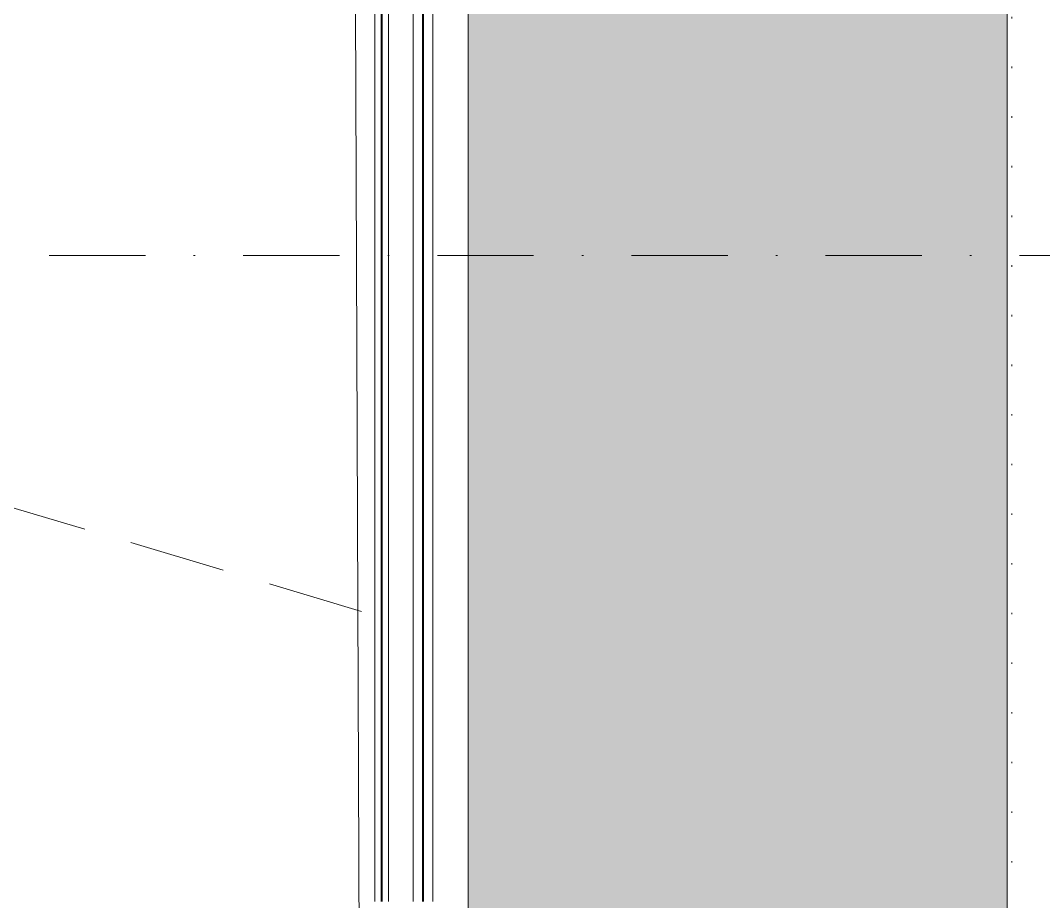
# Model space of a CAD drawing. Extents: x -1281 to 23780, y 0 to 7214.
# Drawn here: x 4758.4 to 4824.9, y 1943 to 2000.3 of the extents above; entities that cross this region are included whole.
import ezdxf

# ---------------------------------------------------------------- set-up
doc = ezdxf.new("R2010")
doc.units = 0
doc.header["$LTSCALE"] = 25
doc.header["$MEASUREMENT"] = 0
for name, pattern in [('DASHDOT2', [0.5, 0.25, -0.125, 0, -0.125]), ('DOT2', [0.125, 0, -0.125]), ('HIDDEN', [0.375, 0.25, -0.125])]:
    doc.linetypes.add(name, pattern=pattern)
for name, color, linetype, lineweight in [('06C', 9, 'Continuous', 9), ('06D', 9, 'Continuous', 9), ('09', 9, 'Continuous', 9), ('10', 9, 'Continuous', 9), ('15', 9, 'Continuous', 9), ('20', 9, 'DOT2', 9), ('24', 9, 'DASHDOT2', 9), ('40', 9, 'Continuous', 9), ('40B', 9, 'Continuous', 9)]:
    doc.layers.add(name, color=color, linetype=linetype, lineweight=lineweight)

# ---------------------------------------------------------------- blocks, each defined once
blk = doc.blocks.new('*U291')
at = {"layer": '15'}
for p, q in [((-1.469, -18.947), (-72.955, -18.947)), ((-1.469, -19.347), (-72.955, -19.347)), ((-1.469, -19.423), (-72.955, -19.423)), ((-1.469, -19.823), (-72.955, -19.823)), ((-1.469, -21.423), (-72.955, -21.423)), ((-1.469, -22.023), (-72.955, -22.023)), ((-1.469, -22.099), (-72.955, -22.099)), ((-1.469, -22.699), (-72.955, -22.699))]:
    blk.add_line(p, q, dxfattribs=at)
blk = doc.blocks.new('P-AKS_AUDI')
at = {"layer": '24'}
blk.add_lwpolyline([(0, -800), (360, -800)], dxfattribs=at)
blk = doc.blocks.new('p-zemin kat')
at = {"layer": '09'}
h = blk.add_hatch(dxfattribs=at)
h.set_pattern_fill('SQUARE', color=252, scale=20, style=0)
h.paths.add_polyline_path([(4025.505, 285), (4822.5, 285), (4822.5, 2034.319), (4787.5, 2034.319), (4787.5, 320), (4025.505, 320)])
at = {"layer": '06D'}
blk.add_lwpolyline([(4025.505, 320), (4787.5, 320), (4787.5, 2034.619)], dxfattribs=at)
blk.add_lwpolyline([(4025.505, 285), (4822.5, 285), (4822.5, 2034.319), (4787.5, 2034.319), (4787.5, 320), (4025.505, 320), (4025.505, 285)], close=True, dxfattribs=at)
at = {"layer": '20'}
blk.add_lwpolyline([(1719.557, 284.7), (4822.793, 284.7), (4822.793, 2034.319)], dxfattribs=at)
at = {"layer": '40'}
for points in [[(4780.575, 1901.493, 0.055627), (4273.067, 1999.31), (4283.124, 2125.912, -0.05155), (4780.046, 2034.319)], [(1851.161, 326.925), (3319.5, 326.925), (3319.5, 343), (3280.516, 343), (3280.5, 427), (3319.5, 427), (3319.5, 570), (4025.505, 569.998), (4025.505, 426.998), (4064.5, 427), (4064.5, 343), (3980.5, 343), (3980.5, 326.925), (4680.5, 326.925), (4680.5, 427), (4780.575, 427), (4780.575, 1901.493, 0.054196), (4273.067, 1999.31), (4278.593, 2070.681, 0.306949), (1935.267, 740.054), (1999.45, 708.356, 0.043245), (1856.494, 345)]]:
    blk.add_lwpolyline(points, format="xyb", close=True, dxfattribs=at)
at = {"layer": '40B'}
blk.add_lwpolyline([(3364.5, 343), (3319.5, 343), (3319.5, 319.998), (1719.669, 320), (1719.669, 326.925), (1719.557, 328.247, -0.047611), (1885.58, 764.592), (1935.267, 740.054, -0.306949), (4278.593, 2070.681), (4283.124, 2125.912, -0.05155), (4780.046, 2034.319), (4787.5, 2034.319), (4787.5, 320), (4025.505, 320), (4025.505, 570), (3319.5, 570), (3319.5, 427), (3364.5, 427), (3364.5, 343)], format="xyb", close=True, dxfattribs=at)
at = {"layer": '10', "rotation": 90}
blk.add_blockref('*U291', (4762.5, 2016), dxfattribs=at)
at = {"layer": '24'}
blk.add_blockref('P-AKS_AUDI', (4722.5, 2785), dxfattribs=at)

msp = doc.modelspace()

# ---------------------------------------------------------------- linework, layer by layer
at = {"layer": '06C', "linetype": 'Continuous', "lineweight": 0}
msp.add_arc((4088.573, -323.374), 2330, 72.722696, 85.458443, dxfattribs=at)
at = {"layer": '20', "linetype": 'HIDDEN'}
msp.add_lwpolyline([(4277.638, 2056.856, -0.053744), (4780.575, 1961.878, -0.051764)], format="xyb", dxfattribs=at)

# ---------------------------------------------------------------- block references
at = {"layer": '10'}
msp.add_blockref('p-zemin kat', (0, 0), dxfattribs=at)

doc.saveas('drawing.dxf')
